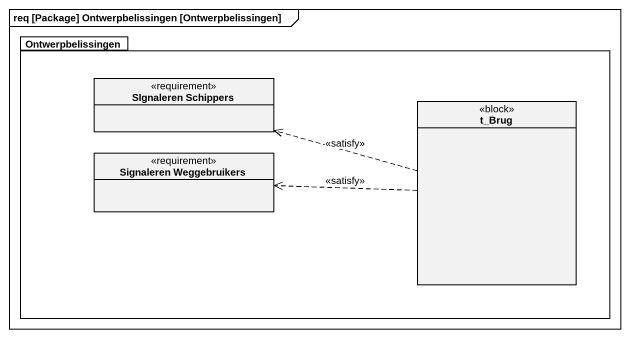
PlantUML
@startuml
mainframe req [Package] Ontwerpbelissingen [Ontwerpbelissingen]
hide circle
hide empty members
package Ontwerpbelissingen {
  class "SIgnaleren Schippers" as SIgnaleren_Schippers <<requirement>>
  class t_Brug <<block>>
  class "Signaleren Weggebruikers" as Signaleren_Weggebruikers <<requirement>>
}
t_Brug .left.> SIgnaleren_Schippers : <<satisfy>>
t_Brug .left.> Signaleren_Weggebruikers : <<satisfy>>
@enduml
